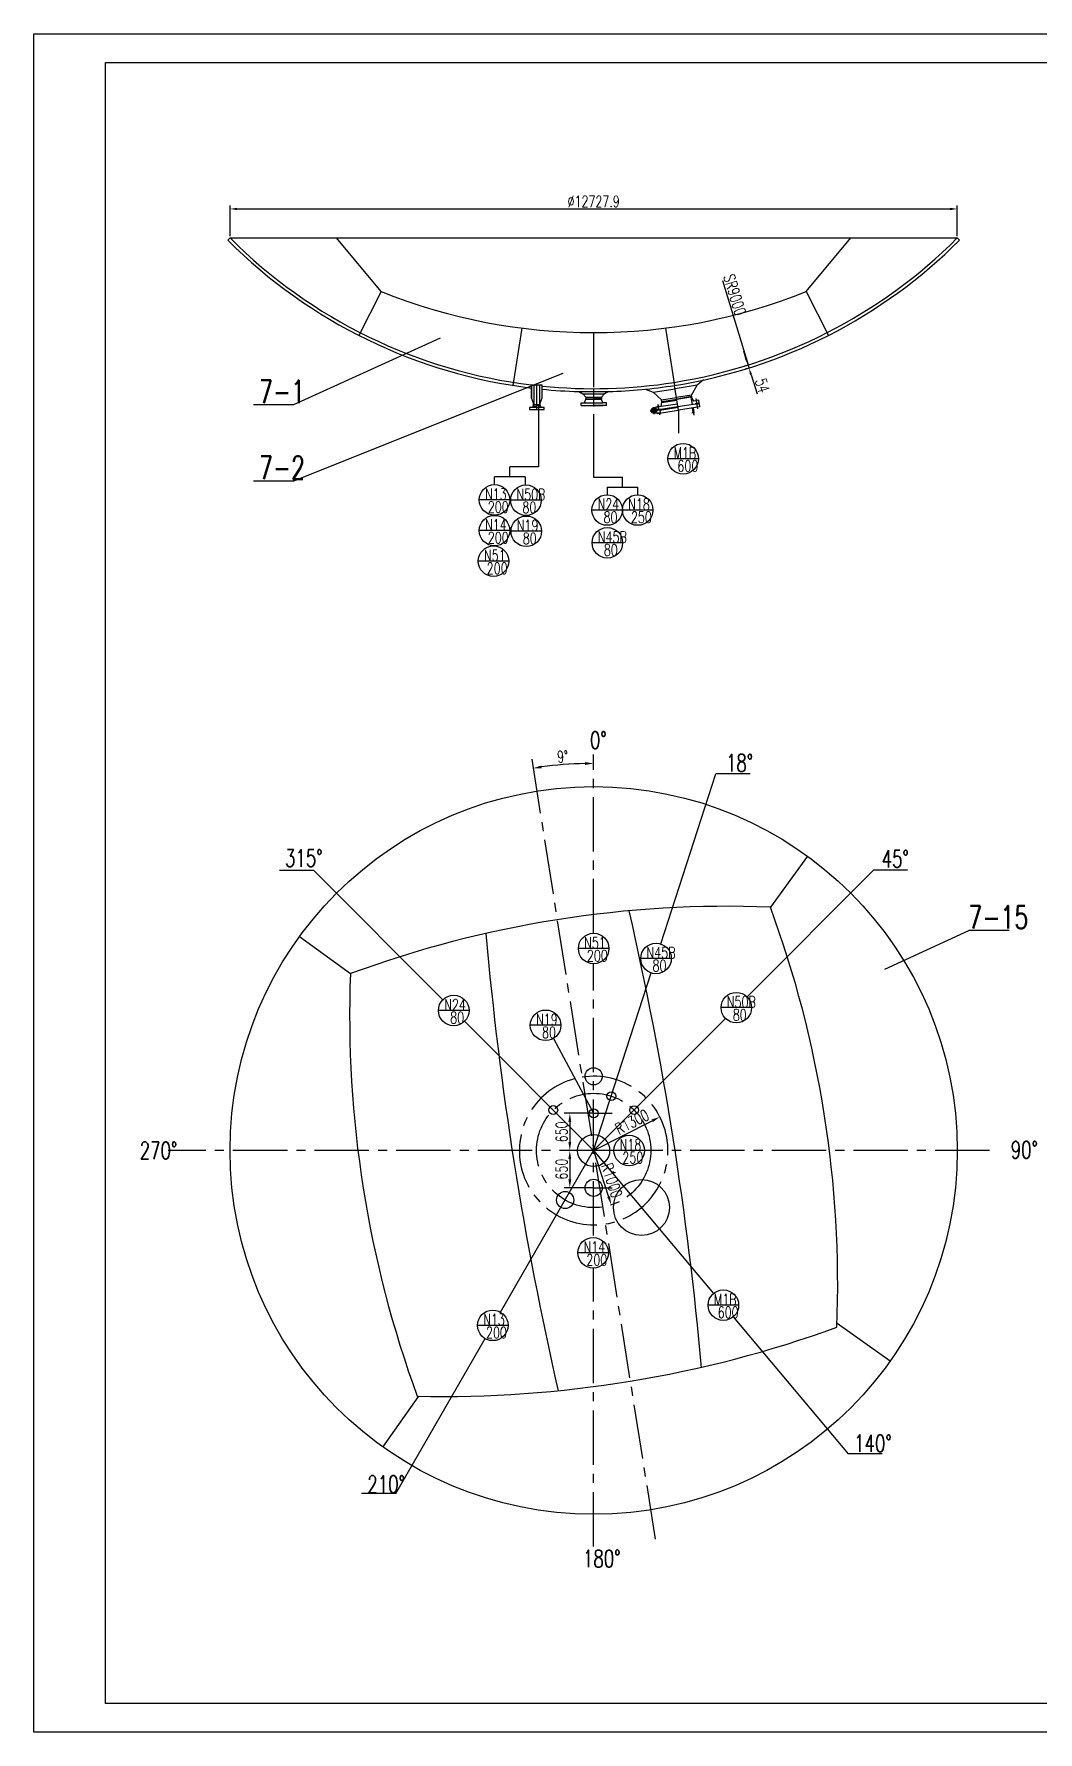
# Model space of a CAD drawing. Extents: x 14295 to 55529, y 90 to 48558.
# Drawn here: x 53683 to 54034, y 38541 to 39135 of the extents above; entities that cross this region are included whole.
import ezdxf

# ---------------------------------------------------------------- set-up
doc = ezdxf.new("R2010")
doc.units = 0
doc.header["$MEASUREMENT"] = 0
doc.linetypes.add('CENTER2', pattern=[28.575, 19.05, -3.175, 3.175, -3.175])
doc.linetypes.add('DASHED2', pattern=[9.525, 6.35, -3.175])
doc.layers.get('0').update_dxf_attribs({"linetype": 'CONTINUOUS'})
doc.layers.get('DEFPOINTS').update_dxf_attribs({"linetype": 'CONTINUOUS'})
for name, color, linetype in [('图层1', 7, 'CONTINUOUS'), ('图层2', 1, 'CONTINUOUS'), ('图层3', 2, 'CENTER2'), ('图层4', 30, 'DASHED2')]:
    doc.layers.add(name, color=color, linetype=linetype)
doc.styles.add('文字', font='txt.shx', dxfattribs={"width": 0.71, "bigfont": 'hzfs.shx'})
doc.dimstyles.get("Standard").update_dxf_attribs({"dimtxt": 0.18, "dimasz": 0.18, "dimexe": 0.18, "dimexo": 0.0625, "dimgap": 0.09, "dimtad": 0, "dimtih": 1, "dimtoh": 1, "dimdec": 4, "dimzin": 0, "dimtxsty": 'STANDARD', "dimcen": 0.09, "dimazin": 3, "dimtfac": 1, "dimtdec": 4, "dimtofl": 0, "dimtmove": 0, "dimatfit": 3, "dimtolj": 1, "dimtzin": 0})

# ---------------------------------------------------------------- blocks, each defined once
blk = doc.blocks.new('*D71')
at = {"color": 1, "linetype": 'BYBLOCK'}
for p, q in [((53751.61, 39064.31), (53751.61, 39075.09)), ((53754.11, 39073.84), (54003.66, 39073.84)), ((54006.16, 39064.31), (54006.16, 39075.09))]:
    blk.add_line(p, q, dxfattribs=at)
for points in [[(53754.11, 39074.25), (53754.11, 39073.42), (53751.61, 39073.84)], [(54003.66, 39074.25), (54003.66, 39073.42), (54006.16, 39073.84)]]:
    blk.add_solid(points, dxfattribs=at)
at = {"layer": 'DEFPOINTS', "color": 0, "linetype": 'BYBLOCK'}
for p in [(54006.16, 39073.84), (53751.61, 39063.69), (54006.16, 39063.69)]:
    blk.add_point(p, dxfattribs=at)
at = {"color": 1, "linetype": 'BYBLOCK', "insert": (53878.88, 39076.46), "char_height": 4, "attachment_point": 5, "style": '文字'}
blk.add_mtext('\\A1;∅12727.9', dxfattribs=at)
blk = doc.blocks.new('*D72')
at = {"color": 1, "linetype": 'BYBLOCK'}
blk.add_line((53924.01, 39048.84), (53932.92, 39019.27), dxfattribs=at)
blk.add_solid([(53932.59, 39021.78), (53931.8, 39021.54), (53932.92, 39019.27)], dxfattribs=at)
at = {"layer": 'DEFPOINTS', "color": 0, "linetype": 'BYBLOCK'}
for p in [(53929.77, 39029.72), (53932.92, 39019.27)]:
    blk.add_point(p, dxfattribs=at)
at = {"color": 1, "linetype": 'BYBLOCK', "insert": (53928.27, 39043.79), "char_height": 4, "attachment_point": 5, "rotation": 286.76714, "style": '文字'}
blk.add_mtext('\\A1;SR9000', dxfattribs=at)
blk = doc.blocks.new('*D73')
at = {"color": 1, "linetype": 'BYBLOCK'}
for p, q in [((53932.17, 39021.65), (53931.42, 39024.04)), ((53932.32, 39019.08), (53931.72, 39018.89)), ((53932.64, 39018.05), (53932.05, 39017.86)), ((53932.92, 39019.27), (53933.24, 39018.24)), ((53933.99, 39015.85), (53936.11, 39009.12))]:
    blk.add_line(p, q, dxfattribs=at)
for points in [[(53932.56, 39021.78), (53931.77, 39021.53), (53932.92, 39019.27)], [(53934.39, 39015.98), (53933.59, 39015.73), (53933.24, 39018.24)]]:
    blk.add_solid(points, dxfattribs=at)
at = {"layer": 'DEFPOINTS', "color": 0, "linetype": 'BYBLOCK'}
for p in [(53932.92, 39019.27), (53933.24, 39018.24), (53933.24, 39018.24)]:
    blk.add_point(p, dxfattribs=at)
at = {"color": 1, "linetype": 'BYBLOCK', "insert": (53937.93, 39012.08), "char_height": 4, "attachment_point": 5, "rotation": 287.46837, "style": '文字'}
blk.add_mtext('\\A1;54', dxfattribs=at)
blk = doc.blocks.new('*D131')
at = {"color": 1, "linetype": 'BYBLOCK'}
blk.add_line((53878.88, 38744.45), (53899.39, 38754.87), dxfattribs=at)
blk.add_solid([(53899.16, 38755.32), (53899.61, 38754.43), (53902.06, 38756.23)], dxfattribs=at)
at = {"layer": 'DEFPOINTS', "color": 0, "linetype": 'BYBLOCK'}
for p in [(53902.06, 38756.23), (53878.88, 38744.45)]:
    blk.add_point(p, dxfattribs=at)
at = {"color": 1, "linetype": 'BYBLOCK', "insert": (53892.31, 38754.48), "char_height": 4, "attachment_point": 5, "rotation": 26.95667, "style": '文字'}
blk.add_mtext('\\A1;R1300', dxfattribs=at)
blk = doc.blocks.new('*D132')
at = {"color": 1, "linetype": 'BYBLOCK'}
blk.add_line((53878.88, 38744.49), (53884.13, 38728.32), dxfattribs=at)
blk.add_solid([(53884.61, 38728.47), (53883.66, 38728.16), (53885.06, 38725.46)], dxfattribs=at)
at = {"layer": 'DEFPOINTS', "color": 0, "linetype": 'BYBLOCK'}
for p in [(53878.88, 38744.49), (53885.06, 38725.46)]:
    blk.add_point(p, dxfattribs=at)
at = {"color": 1, "linetype": 'BYBLOCK', "insert": (53885.29, 38734), "char_height": 4, "attachment_point": 5, "rotation": 287.98141, "style": '文字'}
blk.add_mtext('\\A1;R1000', dxfattribs=at)
blk = doc.blocks.new('*D133')
at = {"color": 1, "linetype": 'BYBLOCK'}
for p, q in [((53872.44, 38757.49), (53868.54, 38757.49)), ((53870.54, 38754.49), (53870.54, 38747.49)), ((53873.28, 38744.49), (53868.54, 38744.49))]:
    blk.add_line(p, q, dxfattribs=at)
for points in [[(53870.04, 38754.49), (53871.04, 38754.49), (53870.54, 38757.49)], [(53870.04, 38747.49), (53871.04, 38747.49), (53870.54, 38744.49)]]:
    blk.add_solid(points, dxfattribs=at)
at = {"layer": 'DEFPOINTS', "color": 0, "linetype": 'BYBLOCK'}
for p in [(53872.44, 38757.49), (53870.54, 38744.49), (53873.28, 38744.49)]:
    blk.add_point(p, dxfattribs=at)
at = {"color": 1, "linetype": 'BYBLOCK', "insert": (53867.68, 38750.99), "char_height": 4, "attachment_point": 5, "rotation": 90, "style": '文字'}
blk.add_mtext('\\A1;650', dxfattribs=at)
blk = doc.blocks.new('*D134')
at = {"color": 1, "linetype": 'BYBLOCK'}
for p, q in [((53873.28, 38744.49), (53868.54, 38744.49)), ((53870.54, 38741.49), (53870.54, 38734.4)), ((53872.44, 38731.4), (53868.54, 38731.4))]:
    blk.add_line(p, q, dxfattribs=at)
for points in [[(53870.04, 38741.49), (53871.04, 38741.49), (53870.54, 38744.49)], [(53870.04, 38734.4), (53871.04, 38734.4), (53870.54, 38731.4)]]:
    blk.add_solid(points, dxfattribs=at)
at = {"layer": 'DEFPOINTS', "color": 0, "linetype": 'BYBLOCK'}
for p in [(53873.28, 38744.49), (53870.54, 38731.4), (53872.44, 38731.4)]:
    blk.add_point(p, dxfattribs=at)
at = {"color": 1, "linetype": 'BYBLOCK', "insert": (53867.68, 38737.95), "char_height": 4, "attachment_point": 5, "rotation": 90, "style": '文字'}
blk.add_mtext('\\A1;650', dxfattribs=at)
blk = doc.blocks.new('*D135')
at = {"color": 1, "linetype": 'BYBLOCK'}
blk.add_arc((53878.88, 38744.49), 135.39, 91.26963, 97.73037, dxfattribs=at)
for points in [[(53860.75, 38878.15), (53860.6, 38879.14), (53857.71, 38878.21)], [(53875.88, 38880.34), (53875.89, 38879.34), (53878.88, 38879.87)]]:
    blk.add_solid(points, dxfattribs=at)
at = {"layer": 'DEFPOINTS', "color": 0, "linetype": 'BYBLOCK'}
for p in [(53857.21, 38881.32), (53871.8, 38879.69), (53878.88, 38883.03), (53878.88, 38820.47), (53900.56, 38607.65)]:
    blk.add_point(p, dxfattribs=at)
at = {"color": 1, "linetype": 'BYBLOCK', "insert": (53868.04, 38882.31), "char_height": 4, "attachment_point": 5, "rotation": 4.5, "style": '文字'}
blk.add_mtext('\\A1;9°', dxfattribs=at)

msp = doc.modelspace()

# ---------------------------------------------------------------- linework, layer by layer
at = {"layer": 'DEFPOINTS', "color": 0, "linetype": 'BYBLOCK'}
for p in [(53914.079, 39005.513), (53914.079, 39005.513), (53915.682, 39006.901), (53915.682, 39006.901), (53915.821, 39004.635), (53915.845, 39005.874), (53915.845, 39005.874), (53916.035, 39004.669)]:
    msp.add_point(p, dxfattribs=at)
at = {"layer": '图层1'}
for p, q in [((53707.983, 39125.053), (54513.983, 39125.053)), ((53707.983, 38551.053), (53707.983, 39125.053)), ((53750.842, 39062.924), (53751.605, 39063.688)), ((53751.605, 39063.688), (54006.164, 39063.688)), ((53804.476, 39044.931), (53788.885, 39063.688)), ((53953.294, 39044.931), (53968.885, 39063.688)), ((54006.927, 39062.924), (54006.164, 39063.688)), ((53804.476, 39044.931), (53796.676, 39029.624)), ((53953.294, 39044.931), (53961.093, 39029.624)), ((53853.734, 39032.172), (53850.557, 39012.116)), ((53904.035, 39032.172), (53907.212, 39012.116)), ((53917.37, 39014.012), (53915.078, 39012.156)), ((53857.186, 39012.28), (53860.834, 39012.28)), ((53857.186, 39007.72), (53857.186, 39012.28)), ((53857.186, 39012.28), (53857.186, 39007.72)), ((53858.01, 39005.44), (53858.01, 39012.28)), ((53860.01, 39005.44), (53860.01, 39012.28)), ((53860.834, 39007.72), (53860.834, 39012.28)), ((53873.662, 39009.928), (53875.076, 39009.11)), ((53873.662, 39009.928), (53884.112, 39009.928)), ((53875.076, 39009.11), (53876.157, 39008.029)), ((53875.076, 39009.11), (53882.698, 39009.11)), ((53876.157, 39008.029), (53876.157, 39007.448)), ((53876.157, 39008.029), (53881.617, 39008.029)), ((53878.885, 39011.048), (53878.887, 39011.048)), ((53882.698, 39009.11), (53881.617, 39008.029)), ((53881.617, 39008.029), (53881.617, 39007.448)), ((53884.112, 39009.928), (53882.698, 39009.11)), ((53884.279, 39011.048), (53884.274, 39011.048)), ((53896.94, 39010.789), (53899.718, 39009.723)), ((53899.718, 39009.723), (53907.398, 39010.939)), ((53902.665, 39007.072), (53899.718, 39009.723)), ((53915.078, 39012.156), (53907.398, 39010.939)), ((53913.095, 39008.724), (53907.88, 39007.898)), ((53913.16, 39008.182), (53907.965, 39007.359)), ((53912.945, 39008.008), (53907.987, 39007.223)), ((53913.16, 39008.182), (53912.945, 39008.008)), ((53912.945, 39008.008), (53913.349, 39005.458)), ((53913.095, 39008.724), (53915.078, 39012.156)), ((53913.2, 39008.189), (53913.115, 39008.728)), ((53913.2, 39008.189), (53913.16, 39008.182)), ((53913.262, 39007.793), (53913.2, 39008.189)), ((53856.46, 39004.36), (53856.46, 39003.72)), ((53861.56, 39004.36), (53856.46, 39004.36)), ((53856.46, 39003.72), (53861.56, 39003.72)), ((53857.87, 39005.896), (53857.186, 39007.72)), ((53857.43, 39003.72), (53857.43, 39003.688)), ((53857.43, 39003.688), (53860.59, 39003.688)), ((53857.55, 39004.36), (53857.87, 39005.248)), ((53857.87, 39005.44), (53857.87, 39005.896)), ((53857.87, 39005.248), (53857.87, 39005.44)), ((53857.87, 39005.44), (53860.15, 39005.44)), ((53857.87, 39005.44), (53860.15, 39005.44)), ((53858.01, 39004.721), (53858.01, 39005.44)), ((53860.01, 39004.985), (53860.01, 39005.44)), ((53860.15, 39005.896), (53860.834, 39007.72)), ((53860.15, 39005.44), (53860.15, 39005.896)), ((53860.15, 39005.248), (53860.15, 39005.44)), ((53860.47, 39004.36), (53860.15, 39005.248)), ((53860.59, 39003.72), (53860.59, 39003.688)), ((53861.56, 39003.72), (53861.56, 39004.36)), ((53874.455, 39006.068), (53875.695, 39006.068)), ((53874.455, 39005.108), (53874.455, 39006.068)), ((53874.455, 39005.108), (53875.665, 39005.108)), ((53875.665, 39005.076), (53875.665, 39005.108)), ((53875.665, 39005.108), (53882.145, 39005.108)), ((53875.665, 39005.076), (53878.905, 39005.076)), ((53875.695, 39006.068), (53876.175, 39007.248)), ((53875.695, 39006.068), (53882.115, 39006.068)), ((53876.157, 39007.448), (53878.887, 39007.448)), ((53876.175, 39007.448), (53878.905, 39007.448)), ((53876.175, 39007.248), (53876.175, 39007.448)), ((53876.175, 39007.248), (53876.175, 39007.248)), ((53876.175, 39007.248), (53881.635, 39007.248)), ((53881.617, 39007.448), (53878.887, 39007.448)), ((53878.903, 39005.987), (53878.903, 39005.987)), ((53881.635, 39007.448), (53878.905, 39007.448)), ((53882.145, 39005.076), (53878.905, 39005.076)), ((53881.635, 39007.248), (53881.635, 39007.448)), ((53882.115, 39006.068), (53881.635, 39007.248)), ((53881.635, 39007.248), (53881.635, 39007.248)), ((53883.355, 39006.068), (53882.115, 39006.068)), ((53883.355, 39005.108), (53882.145, 39005.108)), ((53882.145, 39005.076), (53882.145, 39005.108)), ((53883.355, 39005.108), (53883.355, 39006.068)), ((53899.523, 39003.887), (53899.502, 39003.858)), ((53899.798, 39003.643), (53899.502, 39003.858)), ((53899.845, 39003.653), (53899.523, 39003.887)), ((53900.768, 39004.539), (53899.628, 39004.182)), ((53899.844, 39003.653), (53900.078, 39003.975)), ((53901.723, 39002.402), (53899.881, 39002.433)), ((53899.892, 39003.658), (53900.107, 39003.953)), ((53900.107, 39003.953), (53900.078, 39003.975)), ((53902.055, 39003.507), (53900.197, 39004.17)), ((53900.768, 39004.539), (53902.457, 39004.806)), ((53900.768, 39004.538), (53900.768, 39004.539)), ((53901.547, 39004.662), (53901.053, 39004.584)), ((53901.121, 39002.307), (53901.105, 39002.411)), ((53901.121, 39002.307), (53908.578, 39003.488)), ((53901.408, 39005.272), (53901.643, 39005.102)), ((53901.611, 39005.304), (53901.441, 39005.07)), ((53901.526, 39005.187), (53901.526, 39005.187)), ((53901.709, 39003.635), (53901.547, 39004.662)), ((53902.313, 39003.731), (53901.709, 39003.635)), ((53902.217, 39002.48), (53901.723, 39002.402)), ((53901.891, 39002.228), (53902.125, 39002.057)), ((53902.093, 39002.26), (53901.923, 39002.025)), ((53902.055, 39003.507), (53902.736, 39003.615)), ((53902.055, 39003.507), (53902.217, 39002.48)), ((53902.313, 39003.731), (53908.388, 39004.693)), ((53902.329, 39003.632), (53902.313, 39003.731)), ((53908.4, 39004.614), (53902.326, 39003.652)), ((53902.329, 39003.632), (53908.403, 39004.594)), ((53902.329, 39003.632), (53902.341, 39003.553)), ((53902.457, 39004.806), (53902.793, 39006.135)), ((53902.457, 39004.806), (53908.225, 39005.72)), ((53902.73, 39006.53), (53902.645, 39007.069)), ((53902.665, 39007.072), (53907.88, 39007.898)), ((53902.73, 39006.53), (53907.965, 39007.359)), ((53902.73, 39006.53), (53902.77, 39006.537)), ((53902.793, 39006.135), (53902.73, 39006.53)), ((53902.736, 39003.615), (53908.416, 39004.515)), ((53902.793, 39006.135), (53908.028, 39006.964)), ((53914.474, 39005.576), (53908.4, 39004.614)), ((53914.477, 39005.556), (53908.403, 39004.594)), ((53916.035, 39004.669), (53908.578, 39003.488)), ((53913.993, 39006.633), (53913.262, 39007.793)), ((53913.319, 39004.239), (53913.582, 39002.579)), ((53913.349, 39005.458), (53913.358, 39005.399)), ((53913.714, 39004.301), (53913.977, 39002.642)), ((53915.682, 39006.901), (53913.993, 39006.633)), ((53915.845, 39005.874), (53914.462, 39005.655)), ((53914.477, 39005.556), (53914.462, 39005.655)), ((53914.477, 39005.556), (53914.49, 39005.477)), ((53915.873, 39005.696), (53914.49, 39005.477)), ((53914.643, 39007.369), (53914.878, 39007.198)), ((53914.846, 39007.401), (53914.676, 39007.166)), ((53914.761, 39007.283), (53914.761, 39007.283)), ((53915.126, 39004.324), (53915.36, 39004.153)), ((53915.328, 39004.356), (53915.158, 39004.121)), ((53915.845, 39005.874), (53915.682, 39006.901)), ((53916.035, 39004.669), (53915.873, 39005.696)), ((53953.691, 38847.458), (53940.731, 38829.62)), ((53775.907, 38819.3), (53793.745, 38806.34)), ((53982.607, 38670.729), (53964.059, 38683.918)), ((53805.12, 38640.758), (53817.748, 38658.518)), ((54513.983, 38551.053), (53707.983, 38551.053))]:
    msp.add_line(p, q, dxfattribs=at)
for centre, radius in [((53899.896, 39003.328), 0.5), ((53899.896, 39003.328), 0.33), ((53899.896, 39003.328), 0.274), ((53899.96, 39002.923), 0.0796), ((53899.96, 39002.923), 0.0464), ((53913.78, 39002.611), 0.2), ((53878.885, 38744.487), 127.279), ((53878.885, 38770.446), 3), ((53885.09, 38763.485), 1.55), ((53864.739, 38758.626), 1.55), ((53878.885, 38757.487), 1.55), ((53893.046, 38758.611), 1.55), ((53878.885, 38744.446), 5.6), ((53868.903, 38727.157), 3), ((53878.885, 38731.405), 3), ((53895.614, 38724.543), 9.8)]:
    msp.add_circle(centre, radius, dxfattribs=at)
for centre, radius, start, end in [((53878.885, 39190.967), 181.08, 225, 263.117717), ((53878.885, 39190.967), 180, 225, 263.076222), ((53878.885, 39190.967), 180, 279, 315), ((53878.885, 39190.967), 181.08, 279, 315), ((53878.885, 39230.738), 200.152, 248.175686, 291.824314), ((53878.885, 39190.967), 180, 264.244581, 279), ((53878.885, 39190.967), 181.08, 264.279022, 268.341578), ((53878.885, 39190.967), 181.08, 271.659976, 279), ((53899.896, 39003.328), 0.895, 99, 269.046249), ((53925.917, 38447.497), 382.41, 87.779849, 110.220151), ((52730.77, 38562.549), 1190.592, 5.100534, 12.899466), ((53581.9, 38697.45), 382.399, 357.779524, 20.220476), ((55027.015, 38926.239), 1190.592, 185.100534, 192.899466), ((54180.115, 38791.776), 386.644, 177.841323, 200.158677), ((53826.083, 39063.557), 405.125, 268.7374, 289.904826)]:
    msp.add_arc(centre, radius, start, end, dxfattribs=at)
at = {"layer": '图层2'}
for p, q in [((53682.983, 39135.053), (54523.983, 39135.053)), ((53682.983, 38541.053), (53682.983, 39135.053)), ((53825.208, 39028.667), (53773.836, 39005.262)), ((53868.104, 39016.29), (53773.836, 38978.673)), ((53773.836, 39005.262), (53759.793, 39005.262)), ((53773.836, 39005.262), (53761.971, 39005.262)), ((53859.604, 39005.576), (53859.604, 38983.601)), ((53878.885, 39002.048), (53878.885, 38980.073)), ((53908.578, 39003.488), (53908.578, 38995.381)), ((53915.532, 38986.458), (53904.836, 38986.458)), ((53773.836, 38978.673), (53759.793, 38978.673)), ((53773.836, 38978.673), (53761.971, 38978.673)), ((53844.195, 38977.428), (53844.195, 38980.077)), ((53854.89, 38980.077), (53844.195, 38980.077)), ((53849.542, 38980.077), (53849.542, 38983.601)), ((53859.604, 38983.601), (53849.542, 38983.601)), ((53854.89, 38980.077), (53854.89, 38977.428)), ((53878.885, 38980.073), (53888.947, 38980.073)), ((53888.947, 38976.549), (53888.947, 38980.073)), ((53883.599, 38976.549), (53894.294, 38976.549)), ((53883.599, 38976.549), (53883.599, 38973.9)), ((53894.294, 38973.9), (53894.294, 38976.549)), ((53849.542, 38972.046), (53838.847, 38972.046)), ((53860.538, 38971.954), (53849.842, 38971.954)), ((53888.947, 38968.518), (53878.251, 38968.518)), ((53899.642, 38968.518), (53888.947, 38968.518)), ((53849.542, 38961.315), (53838.847, 38961.315)), ((53860.658, 38961.084), (53849.962, 38961.084)), ((53889.026, 38957.062), (53878.331, 38957.062)), ((53849.168, 38950.633), (53838.473, 38950.633)), ((53902.372, 38816.752), (53921.696, 38876.207)), ((53933.655, 38876.207), (53921.696, 38876.207)), ((53780.938, 38842.427), (53768.979, 38842.427)), ((53780.938, 38842.427), (53826.13, 38797.239)), ((53976.822, 38842.484), (53932.598, 38798.233)), ((53988.781, 38842.484), (53976.822, 38842.484)), ((53980.788, 38807.939), (54010.252, 38821.438)), ((54024.295, 38821.438), (54010.252, 38821.438)), ((53884.232, 38815.125), (53873.537, 38815.125)), ((53878.885, 38744.487), (53899.066, 38806.58)), ((53906.067, 38811.666), (53895.371, 38811.666)), ((53934.166, 38794.451), (53923.47, 38794.451)), ((53835.259, 38793.457), (53824.564, 38793.457)), ((53833.693, 38789.676), (53878.885, 38744.487)), ((53867.415, 38788.279), (53856.719, 38788.279)), ((53925.038, 38790.668), (53878.885, 38744.487)), ((53864.792, 38783.677), (53878.885, 38757.487)), ((53846.248, 38687.94), (53878.885, 38744.487)), ((53878.885, 38744.487), (53920.85, 38694.471)), ((53896.659, 38744.485), (53885.963, 38744.485)), ((53884.042, 38708.708), (53873.347, 38708.708)), ((53929.635, 38690.374), (53918.94, 38690.374)), ((53848.923, 38683.308), (53838.227, 38683.308)), ((53927.725, 38686.278), (53967.935, 38638.353)), ((53809.614, 38624.465), (53840.902, 38678.677)), ((53979.894, 38638.353), (53967.935, 38638.353)), ((53809.614, 38624.465), (53797.655, 38624.465)), ((54523.983, 38541.053), (53682.983, 38541.053))]:
    msp.add_line(p, q, dxfattribs=at)
for centre in [(53910.184, 38986.458), (53844.195, 38972.046), (53855.19, 38971.954), (53883.599, 38968.518), (53894.294, 38968.518), (53844.195, 38961.315), (53855.31, 38961.084), (53883.679, 38957.062), (53843.82, 38950.633), (53878.885, 38815.125), (53900.719, 38811.666), (53829.911, 38793.457), (53928.818, 38794.451), (53862.067, 38788.279), (53891.311, 38744.485), (53878.695, 38708.708), (53924.288, 38690.374), (53843.575, 38683.308)]:
    msp.add_circle(centre, 5.348, dxfattribs=at)
msp.add_spline([(53857.71, 39004.804), (53858.269, 39004.708), (53859.218, 39005.183), (53860.31, 39004.804)], degree=3, dxfattribs=at)
at = {"layer": '图层3'}
for p, q in [((53878.885, 39030.586), (53878.885, 38997.528)), ((53878.885, 39030.586), (53878.885, 39009.887)), ((53859.01, 39005.44), (53859.01, 39012.28)), ((53878.885, 39010.967), (53878.885, 39006.149)), ((53908.578, 39003.488), (53907.212, 39012.116)), ((53859.01, 39003.72), (53859.01, 39005.44)), ((53878.903, 39004.692), (53878.903, 39007.763)), ((53901.607, 39004.672), (53901.484, 39005.449)), ((53902.054, 39001.855), (53901.961, 39002.44)), ((53913.257, 39002.528), (53914.2, 39002.677)), ((53913.517, 39004.27), (53913.925, 39001.693)), ((53915.289, 39003.951), (53914.719, 39007.545)), ((53857.212, 38881.323), (53900.557, 38607.651)), ((53878.885, 38820.473), (53878.885, 38883.029)), ((53878.885, 38714.731), (53878.885, 38809.777)), ((53878.885, 38757.487), (53872.437, 38757.487)), ((53878.885, 38757.487), (53885.332, 38757.487)), ((53885.977, 38744.487), (53729.941, 38744.487)), ((54017.426, 38744.487), (53896.645, 38744.487)), ((53878.885, 38731.405), (53872.437, 38731.405)), ((53878.885, 38731.405), (53885.332, 38731.405)), ((53878.885, 38605.946), (53878.885, 38703.364))]:
    msp.add_line(p, q, dxfattribs=at)
at = {"layer": '图层3', "ltscale": 0.5}
for p, q in [((53901.156, 39003.527), (53898.694, 39003.137)), ((53900.103, 39002.02), (53899.732, 39004.361))]:
    msp.add_line(p, q, dxfattribs=at)
at = {"layer": '图层3'}
msp.add_circle((53878.885, 38744.487), 20, dxfattribs=at)
msp.add_arc((53878.885, 38744.446), 26, 104.535083, 98.985742, dxfattribs=at)
at = {"layer": '图层4', "ltscale": 0.2}
msp.add_line((53901.709, 39003.635), (53900.458, 39002.631), dxfattribs=at)
msp.add_circle((53899.896, 39003.328), 0.895, dxfattribs=at)

# ---------------------------------------------------------------- texts
at = {"layer": '图层2', "attachment_point": 1, "style": '文字'}
for s, insert, char_height, width in [('7-1', (53761.784, 39013.925), 8, 14.2301), ('M1B', (53906.877, 38990.454), 4, 8.6548), ('7-2', (53761.784, 38987.336), 8, 14.2301), ('600', (53908.199, 38985.945), 4, 4.0783), ('N13', (53840.888, 38976.042), 4, 8.6548), ('N50B', (53851.883, 38975.95), 4, 8.6548), ('N24', (53880.292, 38972.514), 4, 8.6548), ('N18', (53890.987, 38972.514), 4, 8.6548), ('200', (53841.835, 38971.533), 4, 4.0783), ('80', (53853.955, 38971.441), 4, 4.0783), ('80', (53882.364, 38968.005), 4, 4.0783), ('250', (53891.935, 38968.005), 4, 4.0783), ('N14', (53840.888, 38965.312), 4, 8.6548), ('200', (53841.835, 38960.802), 4, 4.0783), ('N19', (53852.003, 38965.08), 4, 8.6548), ('80', (53854.075, 38960.571), 4, 4.0783), ('N45B', (53880.372, 38961.059), 4, 8.6548), ('N51', (53840.513, 38954.63), 4, 8.6548), ('80', (53882.443, 38956.549), 4, 4.0783), ('200', (53841.461, 38950.12), 4, 4.0783), ('0%%d', (53877.581, 38891.003), 6, 4.29769), ('18%%d', (53925.187, 38883.062), 6, 15.19298), ('315%%d', (53770.86, 38849.753), 6, 20.35252), ('45%%d', (53979.688, 38849.494), 6, 12.64948), ('7-15', (54010.065, 38830.1), 8, 14.2301), ('N51', (53875.578, 38819.122), 4, 8.6548), ('200', (53876.525, 38814.612), 4, 4.0783), ('N45B', (53897.412, 38815.662), 4, 8.6548), ('80', (53899.484, 38811.153), 4, 4.0783), ('N24', (53826.604, 38797.454), 4, 8.6548), ('N50B', (53925.511, 38798.447), 4, 8.6548), ('80', (53828.676, 38792.944), 4, 4.0783), ('N19', (53858.76, 38792.275), 4, 8.6548), ('80', (53927.583, 38793.938), 4, 4.0783), ('80', (53860.832, 38787.766), 4, 4.0783), ('270%%d', (53719.993, 38747.487), 6, 21.34792), ('N18', (53888.004, 38748.482), 4, 8.6548), ('90%%d', (54024.85, 38747.728), 6, 14.20416), ('250', (53888.951, 38743.972), 4, 4.0783), ('N14', (53875.388, 38712.705), 4, 8.6548), ('200', (53876.335, 38708.195), 4, 4.0783), ('M1B', (53920.981, 38694.371), 4, 8.6548), ('N13', (53840.268, 38687.305), 4, 8.6548), ('600', (53922.303, 38689.861), 4, 4.0783), ('200', (53841.215, 38682.795), 4, 4.0783), ('140%%d', (53970.041, 38645.02), 6, 25.57652), ('210%%d', (53799.661, 38630.751), 6, 13.71267), ('180%%d', (53875.126, 38604.719), 6, 31.46897)]:
    msp.add_mtext(s, dxfattribs=dict(at, insert=insert, char_height=char_height, width=width))

# ---------------------------------------------------------------- dimensions: what is measured, and where the dimension line sits
at = {"layer": '图层1'}
dim = msp.add_linear_dim(base=(54006.164, 39073.836), p1=(53751.605, 39063.688), p2=(54006.164, 39063.688), angle=180, text='%%c12727.9', dimstyle='STANDARD', override={"dimtxt": 4, "dimasz": 2.5, "dimexe": 1.25, "dimexo": 0.625, "dimgap": 0.625, "dimtad": 1, "dimtih": 0, "dimtoh": 0, "dimdec": 0, "dimzin": 8, "dimtxsty": '文字', "dimcen": 2.5, "dimclrd": 1, "dimclre": 1, "dimclrt": 1, "dimtdec": 0, "dimtofl": 1}, dxfattribs=at)
dim.commit()
dim.dimension.update_dxf_attribs({"geometry": '*D71', "text_midpoint": (53878.885, 39076.461)})
dim = msp.add_radius_dim(center=(53929.767, 39029.721), mpoint=(53932.917, 39019.268), text='SR9000', dimstyle='STANDARD', override={"dimtxt": 4, "dimasz": 2.5, "dimexe": 1.25, "dimexo": 0.625, "dimgap": 0.625, "dimtad": 1, "dimtih": 0, "dimtoh": 0, "dimdec": 0, "dimzin": 8, "dimtxsty": '文字', "dimcen": 2.5, "dimclrd": 1, "dimclre": 1, "dimclrt": 1, "dimtdec": 0, "dimtofl": 1}, dxfattribs=at)
dim.commit()
dim.dimension.update_dxf_attribs({"geometry": '*D72', "text_midpoint": (53925.758, 39043.029), "dimtype": 164})
dim = msp.add_aligned_dim(p1=(53932.917, 39019.268), p2=(53933.241, 39018.238), distance=0, text='54', dimstyle='STANDARD', override={"dimtxt": 4, "dimasz": 2.5, "dimexe": 1.25, "dimexo": 0.625, "dimgap": 0.625, "dimtad": 1, "dimtih": 0, "dimtoh": 0, "dimdec": 0, "dimzin": 8, "dimtxsty": '文字', "dimcen": 2.5, "dimclrd": 1, "dimclre": 1, "dimclrt": 1, "dimtdec": 0, "dimtofl": 1}, dxfattribs=at)
dim.commit()
dim.dimension.update_dxf_attribs({"geometry": '*D73', "text_midpoint": (53937.931, 39012.08)})
at = {"layer": '图层2'}
dim = msp.add_angular_dim_2l(base=(53871.799, 38879.689), line1=((53857.212, 38881.323), (53900.557, 38607.651)), line2=((53878.885, 38820.473), (53878.885, 38883.029)), dimstyle='STANDARD', override={"dimtxt": 4, "dimasz": 3, "dimexe": 2, "dimexo": 0, "dimgap": 1, "dimtih": 0, "dimtoh": 0, "dimdec": 1, "dimzin": 12, "dimtxsty": '文字', "dimclrd": 1, "dimclre": 1, "dimclrt": 1, "dimtdec": 1, "dimtvp": 0.714286, "dimtzin": 12}, dxfattribs=at)
dim.commit()
dim.dimension.update_dxf_attribs({"geometry": '*D135', "text_midpoint": (53868.038, 38882.305)})
for center, mpoint, text, picture, middle in [((53878.885, 38744.446), (53902.06, 38756.232), 'R1300', '*D131', (53893.602, 38751.931)), ((53878.885, 38744.487), (53885.059, 38725.464), 'R1000', '*D132', (53882.576, 38733.115))]:
    dim = msp.add_radius_dim(center=center, mpoint=mpoint, text=text, dimstyle='STANDARD', override={"dimtxt": 4, "dimasz": 3, "dimexe": 2, "dimexo": 0, "dimgap": 1, "dimtih": 0, "dimtoh": 0, "dimdec": 1, "dimzin": 12, "dimtxsty": '文字', "dimclrd": 1, "dimclre": 1, "dimclrt": 1, "dimtdec": 1, "dimtvp": 0.714286, "dimtzin": 12}, dxfattribs=at)
    dim.commit()
    dim.dimension.update_dxf_attribs({"geometry": picture, "text_midpoint": middle, "dimtype": 164})
for base, p1, p2, picture, middle in [((53870.539, 38744.487), (53872.437, 38757.487), (53873.285, 38744.487), '*D133', (53867.682, 38750.987)), ((53870.539, 38731.405), (53873.285, 38744.487), (53872.437, 38731.405), '*D134', (53867.682, 38737.946))]:
    dim = msp.add_linear_dim(base=base, p1=p1, p2=p2, angle=90, text='650', dimstyle='STANDARD', override={"dimtxt": 4, "dimasz": 3, "dimexe": 2, "dimexo": 0, "dimgap": 1, "dimtih": 0, "dimtoh": 0, "dimdec": 1, "dimzin": 12, "dimtxsty": '文字', "dimclrd": 1, "dimclre": 1, "dimclrt": 1, "dimtdec": 1, "dimtvp": 0.714286, "dimtzin": 12}, dxfattribs=at)
    dim.commit()
    dim.dimension.update_dxf_attribs({"geometry": picture, "text_midpoint": middle})

doc.saveas('drawing.dxf')
